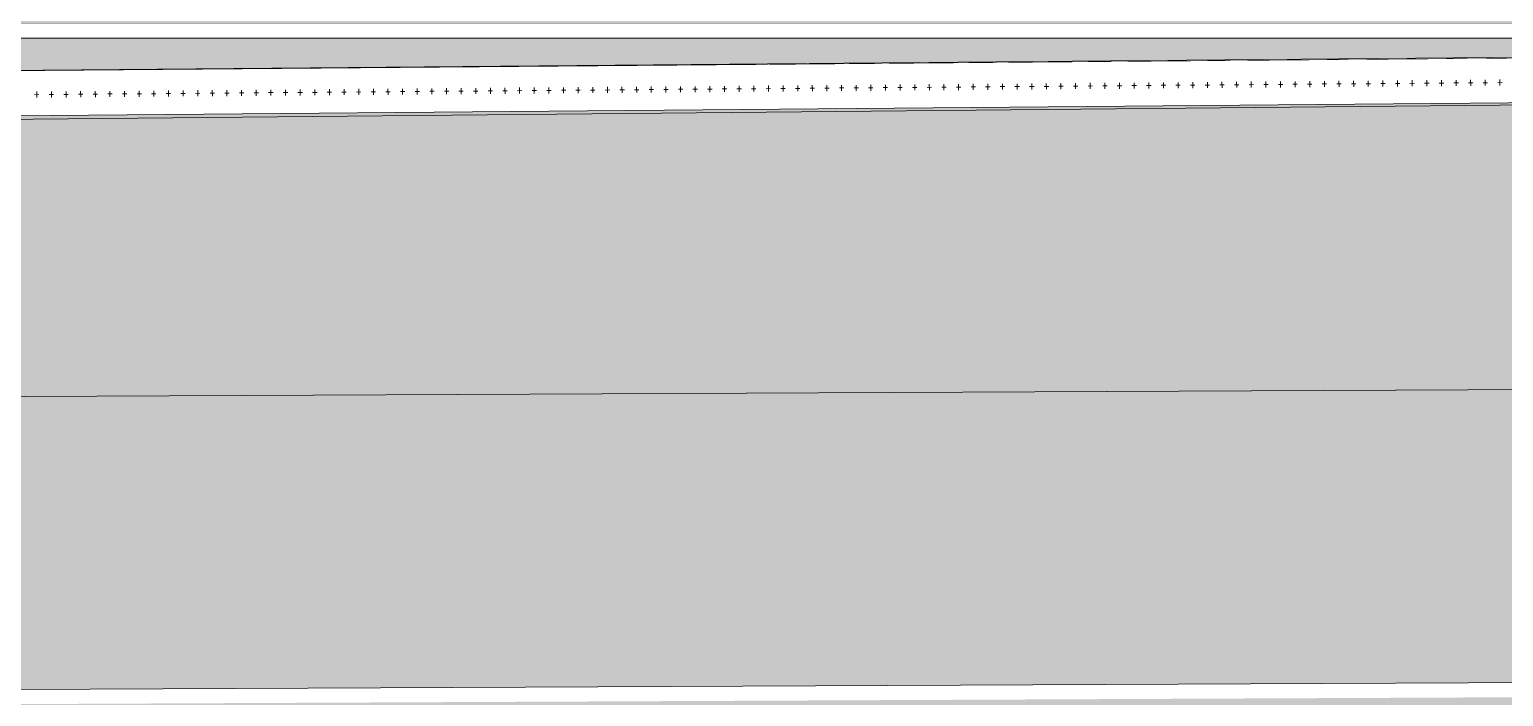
# Model space of a CAD drawing. Header units: millimetres. Extents: x 141848 to 1648660, y -821378 to -151356.
# Drawn here: x 225492 to 235542, y -275277 to -270728 of the extents above; entities that cross this region are included whole.
import ezdxf

# ---------------------------------------------------------------- set-up
doc = ezdxf.new("R2010")
doc.units = ezdxf.units.MM
doc.header["$MEASUREMENT"] = 0
doc.linetypes.add('Wipeout_Contour', pattern=[1000, 0, -1000])
for name, color, linetype in [('Divers - Dessin général', 7, 'Continuous'), ('Sols_ Dalles', 7, 'Continuous'), ('Structure - Murs extérieurs', 7, 'Continuous'), ('TopoAlt', 7, 'Continuous')]:
    doc.layers.add(name, color=color, linetype=linetype)

# ---------------------------------------------------------------- blocks, each defined once
blk = doc.blocks.new('Dalle_3_1', base_point=(227757, -270776))
at = {"linetype": 'Continuous', "lineweight": 0, "true_color": 0x90b349}
blk.add_hatch(color=55, dxfattribs=at).paths.add_polyline_path([(227757, -270776), (227730, -270776), (227752, -270786)])
at = {"color": 7, "linetype": 'Continuous', "lineweight": 5, "flags": 128}
blk.add_lwpolyline([(227757, -270776), (227730, -270776), (227752, -270786)], close=True, dxfattribs=at)
blk = doc.blocks.new('Dalle_4_1', base_point=(230490, -270776))
at = {"linetype": 'Continuous', "lineweight": 0, "true_color": 0x90b349}
blk.add_hatch(color=55, dxfattribs=at).paths.add_polyline_path([(230490, -270776), (230463, -270776), (230486, -270786)])
at = {"color": 7, "linetype": 'Continuous', "lineweight": 5, "flags": 128}
blk.add_lwpolyline([(230490, -270776), (230463, -270776), (230486, -270786)], close=True, dxfattribs=at)
blk = doc.blocks.new('Dalle_5_1', base_point=(233224, -270776))
at = {"linetype": 'Continuous', "lineweight": 0, "true_color": 0x90b349}
blk.add_hatch(color=55, dxfattribs=at).paths.add_polyline_path([(233224, -270776), (233197, -270776), (233219, -270786)])
at = {"color": 7, "linetype": 'Continuous', "lineweight": 5, "flags": 128}
blk.add_lwpolyline([(233224, -270776), (233197, -270776), (233219, -270786)], close=True, dxfattribs=at)
blk = doc.blocks.new('Dalle_13_1', base_point=(250538, -270787))
at = {"linetype": 'Continuous', "lineweight": 0, "true_color": 0x90b349}
blk.add_hatch(color=55, dxfattribs=at).paths.add_polyline_path([(250538, -270787), (220538, -270787), (220538, -273253), (250549, -273114), (250538, -271092), (250538, -271092, -0.001346), (250538, -271062), (250538, -271062)])
at = {"color": 7, "linetype": 'Continuous', "lineweight": 5, "flags": 128}
blk.add_lwpolyline([(250538, -270787), (220538, -270787), (220538, -273253), (250549, -273114), (250538, -271092), (250538, -271092, -0.001346), (250538, -271062), (250538, -271062)], format="xyb", close=True, dxfattribs=at)
blk = doc.blocks.new('Dalle_14_1', base_point=(217961, -273253))
at = {"layer": 'Sols_ Dalles', "linetype": 'Continuous', "lineweight": 0, "true_color": 0x2e271c}
blk.add_hatch(color=250, dxfattribs=at).paths.add_polyline_path([(217961, -273253, 0.415791), (219972, -275253), (252109, -275106, 0.414214), (254098, -273095), (254087, -271073, -0.001346), (254087, -271062), (253906, -271062), (253906, -267687), (253887, -267687), (253887, -265687), (250538, -265687), (250538, -270787), (250538, -271092), (250549, -273114), (220538, -273253), (220538, -270687), (220538, -265687), (219961, -265687, 0.258849), (218114, -267155, 0.098562), (217961, -267921)])
at = {"layer": 'Sols_ Dalles', "color": 250, "linetype": 'Continuous', "lineweight": 5, "true_color": 0x1f1f1f, "flags": 128}
blk.add_lwpolyline([(217961, -273253, 0.415791), (219972, -275253), (252109, -275106, 0.414214), (254098, -273095), (254087, -271073, -0.001346), (254087, -271062), (253906, -271062), (253906, -267687), (253887, -267687), (253887, -265687), (250538, -265687), (250538, -270787), (250538, -271092), (250549, -273114), (220538, -273253), (220538, -270687), (220538, -265687), (219961, -265687, 0.258849), (218114, -267155, 0.098562), (217961, -267921)], format="xyb", close=True, dxfattribs=at)
blk = doc.blocks.new('Mur_56_1', base_point=(218050, -271371))
at = {"color": 254, "linetype": 'Wipeout_Contour', "lineweight": 0, "ltscale": 1434044.950907383}
blk.add_wipeout([(218050, -271371), (250537, -271087), (250535, -270787), (218047, -271072)], dxfattribs=at).dxf.layer = 'TopoAlt'
at = {"layer": 'TopoAlt', "color": 190, "linetype": 'Continuous', "lineweight": 5, "true_color": 0x8002ff, "flags": 128}
for points in [[(250535, -270787), (218047, -271072)], [(218050, -271371), (250537, -271087)]]:
    blk.add_lwpolyline(points, dxfattribs=at)
blk = doc.blocks.new('Mur_61_1', base_point=(250538, -270787))
at = {"color": 254, "linetype": 'Wipeout_Contour', "lineweight": 0, "ltscale": 1436123.093929387}
blk.add_wipeout([(220638, -270787), (250438, -270787), (250438, -270687), (220638, -270687)], dxfattribs=at).dxf.layer = 'Structure - Murs extérieurs'
at = {"layer": 'Structure - Murs extérieurs', "color": 7, "linetype": 'Continuous', "lineweight": 5, "flags": 128}
blk.add_lwpolyline([(220538, -270787), (250538, -270787)], dxfattribs=at)
blk = doc.blocks.new('Mur_68_1', base_point=(219972, -275253))
at = {"color": 254, "linetype": 'Wipeout_Contour', "lineweight": 0, "ltscale": 1451160.509712916}
blk.add_wipeout([(219973, -275353), (252110, -275206), (252109, -275106), (219972, -275253)], dxfattribs=at).dxf.layer = 'Structure - Murs extérieurs'
at = {"layer": 'Structure - Murs extérieurs', "color": 7, "linetype": 'Continuous', "lineweight": 5, "flags": 128}
blk.add_lwpolyline([(252109, -275106), (219972, -275253)], dxfattribs=at)
blk = doc.blocks.new('Garde-corps_1_1')
at = {"color": 7, "linetype": 'Continuous', "lineweight": 5}
for p, q in [((227637, -271135), (227637, -271175)), ((227737, -271134), (227737, -271174)), ((227837, -271134), (227837, -271174)), ((227936, -271133), (227937, -271173)), ((228036, -271132), (228036, -271172)), ((228136, -271131), (228136, -271171)), ((228236, -271130), (228236, -271170)), ((228335, -271129), (228336, -271169)), ((228435, -271129), (228435, -271169)), ((228535, -271128), (228535, -271168)), ((228635, -271127), (228635, -271167)), ((228734, -271126), (228735, -271166)), ((228834, -271125), (228834, -271165)), ((228934, -271125), (228934, -271165)), ((229034, -271124), (229034, -271164)), ((229133, -271123), (229134, -271163)), ((229233, -271122), (229233, -271162)), ((229333, -271121), (229333, -271161)), ((229433, -271120), (229433, -271160)), ((229532, -271120), (229533, -271160)), ((229632, -271119), (229633, -271159)), ((229732, -271118), (229732, -271158)), ((229832, -271117), (229832, -271157)), ((229931, -271116), (229932, -271156)), ((230046, -271135), (230016, -271136)), ((230031, -271116), (230032, -271156)), ((230146, -271135), (230116, -271135)), ((230131, -271115), (230131, -271155)), ((230246, -271134), (230216, -271134)), ((230231, -271114), (230231, -271154)), ((230346, -271133), (230316, -271133)), ((230330, -271113), (230331, -271153)), ((230445, -271132), (230415, -271132)), ((230430, -271112), (230431, -271152)), ((230545, -271131), (230515, -271132)), ((230530, -271111), (230530, -271151)), ((230645, -271131), (230615, -271131)), ((230630, -271111), (230630, -271151)), ((230745, -271130), (230715, -271130)), ((230730, -271110), (230730, -271150)), ((230844, -271129), (230814, -271129)), ((230829, -271109), (230830, -271149)), ((230944, -271128), (230914, -271128)), ((230929, -271108), (230929, -271148)), ((231044, -271127), (231014, -271127)), ((231029, -271107), (231029, -271147)), ((231144, -271126), (231114, -271127)), ((231129, -271107), (231129, -271147)), ((231243, -271126), (231213, -271126)), ((231228, -271106), (231229, -271146)), ((231343, -271125), (231313, -271125)), ((231328, -271105), (231328, -271145)), ((231443, -271124), (231413, -271124)), ((231428, -271104), (231428, -271144)), ((231543, -271123), (231513, -271123)), ((231528, -271103), (231528, -271143)), ((231642, -271122), (231612, -271123)), ((231627, -271102), (231628, -271142)), ((231742, -271121), (231712, -271122)), ((231727, -271102), (231727, -271142)), ((231842, -271121), (231812, -271121)), ((231827, -271101), (231827, -271141)), ((231942, -271120), (231912, -271120)), ((231927, -271100), (231927, -271140)), ((232041, -271119), (232011, -271119)), ((232026, -271099), (232027, -271139)), ((232141, -271118), (232111, -271118)), ((232126, -271098), (232126, -271138)), ((232241, -271117), (232211, -271118)), ((232226, -271098), (232226, -271138)), ((232341, -271117), (232311, -271117)), ((232326, -271097), (232326, -271137)), ((232441, -271116), (232411, -271116)), ((232425, -271096), (232426, -271136)), ((232540, -271115), (232510, -271115)), ((232525, -271095), (232525, -271135)), ((232640, -271114), (232610, -271114)), ((232625, -271094), (232625, -271134)), ((232740, -271113), (232710, -271114)), ((232725, -271093), (232725, -271133)), ((232840, -271112), (232810, -271113)), ((232824, -271093), (232825, -271133)), ((232939, -271112), (232909, -271112)), ((232924, -271092), (232924, -271132)), ((233039, -271111), (233009, -271111)), ((233024, -271091), (233024, -271131)), ((233139, -271110), (233109, -271110)), ((233124, -271090), (233124, -271130)), ((233239, -271109), (233209, -271109)), ((233223, -271089), (233224, -271129)), ((233338, -271108), (233308, -271109)), ((233323, -271089), (233323, -271129)), ((233438, -271108), (233408, -271108)), ((233423, -271088), (233423, -271128)), ((233538, -271107), (233508, -271107)), ((233523, -271087), (233523, -271127)), ((233638, -271106), (233608, -271106)), ((233622, -271086), (233623, -271126)), ((233737, -271105), (233707, -271105)), ((233722, -271085), (233723, -271125)), ((233837, -271104), (233807, -271105)), ((233822, -271084), (233822, -271124)), ((233937, -271103), (233907, -271104)), ((233922, -271084), (233922, -271124)), ((234037, -271103), (234007, -271103)), ((234021, -271083), (234022, -271123)), ((234136, -271102), (234106, -271102)), ((234121, -271082), (234122, -271122)), ((234236, -271101), (234206, -271101)), ((234221, -271081), (234221, -271121)), ((234336, -271100), (234306, -271100)), ((234321, -271080), (234321, -271120)), ((234436, -271099), (234406, -271100)), ((234420, -271079), (234421, -271119)), ((234535, -271099), (234505, -271099)), ((234520, -271079), (234521, -271119)), ((234635, -271098), (234605, -271098)), ((234620, -271078), (234620, -271118)), ((234735, -271097), (234705, -271097)), ((234720, -271077), (234720, -271117)), ((234835, -271096), (234805, -271096)), ((234819, -271076), (234820, -271116)), ((234934, -271095), (234904, -271096)), ((234919, -271075), (234920, -271115)), ((235034, -271094), (235004, -271095)), ((235019, -271075), (235019, -271115)), ((235134, -271094), (235104, -271094)), ((235119, -271074), (235119, -271114)), ((235234, -271093), (235204, -271093)), ((235219, -271073), (235219, -271113)), ((235333, -271092), (235303, -271092)), ((235318, -271072), (235319, -271112)), ((235433, -271091), (235403, -271091)), ((235418, -271071), (235418, -271111)), ((235533, -271090), (235503, -271091)), ((235518, -271070), (235518, -271110)), ((225557, -271172), (225527, -271173)), ((225542, -271152), (225543, -271192)), ((225657, -271171), (225627, -271172)), ((225642, -271152), (225642, -271192)), ((225757, -271171), (225727, -271171)), ((225742, -271151), (225742, -271191)), ((225857, -271170), (225827, -271170)), ((225841, -271150), (225842, -271190)), ((225956, -271169), (225926, -271169)), ((225941, -271149), (225942, -271189)), ((226056, -271168), (226026, -271168)), ((226041, -271148), (226041, -271188)), ((226156, -271167), (226126, -271168)), ((226141, -271148), (226141, -271188)), ((226256, -271167), (226226, -271167)), ((226240, -271147), (226241, -271187)), ((226355, -271166), (226325, -271166)), ((226340, -271146), (226341, -271186)), ((226455, -271165), (226425, -271165)), ((226440, -271145), (226440, -271185)), ((226555, -271164), (226525, -271164)), ((226540, -271144), (226540, -271184)), ((226655, -271163), (226625, -271164)), ((226640, -271143), (226640, -271183)), ((226754, -271162), (226724, -271163)), ((226739, -271143), (226740, -271183)), ((226854, -271162), (226824, -271162)), ((226839, -271142), (226839, -271182)), ((226954, -271161), (226924, -271161)), ((226939, -271141), (226939, -271181)), ((227054, -271160), (227024, -271160)), ((227039, -271140), (227039, -271180)), ((227153, -271159), (227123, -271159)), ((227138, -271139), (227139, -271179)), ((227253, -271158), (227223, -271159)), ((227238, -271139), (227238, -271178)), ((227353, -271158), (227323, -271158)), ((227338, -271138), (227338, -271178)), ((227453, -271157), (227423, -271157)), ((227438, -271137), (227438, -271177)), ((227552, -271156), (227522, -271156)), ((227537, -271136), (227538, -271176)), ((227652, -271155), (227622, -271155)), ((227752, -271154), (227722, -271155)), ((227852, -271153), (227822, -271154)), ((227951, -271153), (227922, -271153)), ((228051, -271152), (228021, -271152)), ((228151, -271151), (228121, -271151)), ((228251, -271150), (228221, -271150)), ((228351, -271149), (228321, -271150)), ((228450, -271149), (228420, -271149)), ((228550, -271148), (228520, -271148)), ((228650, -271147), (228620, -271147)), ((228750, -271146), (228720, -271146)), ((228849, -271145), (228819, -271146)), ((228949, -271144), (228919, -271145)), ((229049, -271144), (229019, -271144)), ((229149, -271143), (229119, -271143)), ((229248, -271142), (229218, -271142)), ((229348, -271141), (229318, -271141)), ((229448, -271140), (229418, -271141)), ((229548, -271140), (229518, -271140)), ((229647, -271139), (229617, -271139)), ((229747, -271138), (229717, -271138)), ((229847, -271137), (229817, -271137)), ((229947, -271136), (229917, -271136))]:
    blk.add_line(p, q, dxfattribs=at)
blk = doc.blocks.new('Garde-corps_3_1')
at = {"color": 7, "linetype": 'Continuous', "lineweight": 5}
for p, q in [((227637, -271135), (227637, -271175)), ((227737, -271134), (227737, -271174)), ((227837, -271134), (227837, -271174)), ((227936, -271133), (227937, -271173)), ((228036, -271132), (228036, -271172)), ((228136, -271131), (228136, -271171)), ((228236, -271130), (228236, -271170)), ((228335, -271129), (228336, -271169)), ((228435, -271129), (228435, -271169)), ((228535, -271128), (228535, -271168)), ((228635, -271127), (228635, -271167)), ((228734, -271126), (228735, -271166)), ((228834, -271125), (228834, -271165)), ((228934, -271125), (228934, -271165)), ((229034, -271124), (229034, -271164)), ((229133, -271123), (229134, -271163)), ((229233, -271122), (229233, -271162)), ((229333, -271121), (229333, -271161)), ((229433, -271120), (229433, -271160)), ((229532, -271120), (229533, -271160)), ((229632, -271119), (229633, -271159)), ((229732, -271118), (229732, -271158)), ((229832, -271117), (229832, -271157)), ((229931, -271116), (229932, -271156)), ((230046, -271135), (230016, -271136)), ((230031, -271116), (230032, -271156)), ((230146, -271135), (230116, -271135)), ((230131, -271115), (230131, -271155)), ((230246, -271134), (230216, -271134)), ((230231, -271114), (230231, -271154)), ((230346, -271133), (230316, -271133)), ((230330, -271113), (230331, -271153)), ((230445, -271132), (230415, -271132)), ((230430, -271112), (230431, -271152)), ((230545, -271131), (230515, -271132)), ((230530, -271111), (230530, -271151)), ((230645, -271131), (230615, -271131)), ((230630, -271111), (230630, -271151)), ((230745, -271130), (230715, -271130)), ((230730, -271110), (230730, -271150)), ((230844, -271129), (230814, -271129)), ((230829, -271109), (230830, -271149)), ((230944, -271128), (230914, -271128)), ((230929, -271108), (230929, -271148)), ((231044, -271127), (231014, -271127)), ((231029, -271107), (231029, -271147)), ((231144, -271126), (231114, -271127)), ((231129, -271107), (231129, -271147)), ((231243, -271126), (231213, -271126)), ((231228, -271106), (231229, -271146)), ((231343, -271125), (231313, -271125)), ((231328, -271105), (231328, -271145)), ((231443, -271124), (231413, -271124)), ((231428, -271104), (231428, -271144)), ((231543, -271123), (231513, -271123)), ((231528, -271103), (231528, -271143)), ((231642, -271122), (231612, -271123)), ((231627, -271102), (231628, -271142)), ((231742, -271121), (231712, -271122)), ((231727, -271102), (231727, -271142)), ((231842, -271121), (231812, -271121)), ((231827, -271101), (231827, -271141)), ((231942, -271120), (231912, -271120)), ((231927, -271100), (231927, -271140)), ((232041, -271119), (232011, -271119)), ((232026, -271099), (232027, -271139)), ((232141, -271118), (232111, -271118)), ((232126, -271098), (232126, -271138)), ((232241, -271117), (232211, -271118)), ((232226, -271098), (232226, -271138)), ((232341, -271117), (232311, -271117)), ((232326, -271097), (232326, -271137)), ((232441, -271116), (232411, -271116)), ((232425, -271096), (232426, -271136)), ((232540, -271115), (232510, -271115)), ((232525, -271095), (232525, -271135)), ((232640, -271114), (232610, -271114)), ((232625, -271094), (232625, -271134)), ((232740, -271113), (232710, -271114)), ((232725, -271093), (232725, -271133)), ((232840, -271112), (232810, -271113)), ((232824, -271093), (232825, -271133)), ((232939, -271112), (232909, -271112)), ((232924, -271092), (232924, -271132)), ((233039, -271111), (233009, -271111)), ((233024, -271091), (233024, -271131)), ((233139, -271110), (233109, -271110)), ((233124, -271090), (233124, -271130)), ((233239, -271109), (233209, -271109)), ((233223, -271089), (233224, -271129)), ((233338, -271108), (233308, -271109)), ((233323, -271089), (233323, -271129)), ((233438, -271108), (233408, -271108)), ((233423, -271088), (233423, -271128)), ((233538, -271107), (233508, -271107)), ((233523, -271087), (233523, -271127)), ((233638, -271106), (233608, -271106)), ((233622, -271086), (233623, -271126)), ((233737, -271105), (233707, -271105)), ((233722, -271085), (233723, -271125)), ((233837, -271104), (233807, -271105)), ((233822, -271084), (233822, -271124)), ((233937, -271103), (233907, -271104)), ((233922, -271084), (233922, -271124)), ((234037, -271103), (234007, -271103)), ((234021, -271083), (234022, -271123)), ((234136, -271102), (234106, -271102)), ((234121, -271082), (234122, -271122)), ((234236, -271101), (234206, -271101)), ((234221, -271081), (234221, -271121)), ((234336, -271100), (234306, -271100)), ((234321, -271080), (234321, -271120)), ((234436, -271099), (234406, -271100)), ((234420, -271079), (234421, -271119)), ((234535, -271099), (234505, -271099)), ((234520, -271079), (234521, -271119)), ((234635, -271098), (234605, -271098)), ((234620, -271078), (234620, -271118)), ((234735, -271097), (234705, -271097)), ((234720, -271077), (234720, -271117)), ((234835, -271096), (234805, -271096)), ((234819, -271076), (234820, -271116)), ((234934, -271095), (234904, -271096)), ((234919, -271075), (234920, -271115)), ((235034, -271094), (235004, -271095)), ((235019, -271075), (235019, -271115)), ((235134, -271094), (235104, -271094)), ((235119, -271074), (235119, -271114)), ((235234, -271093), (235204, -271093)), ((235219, -271073), (235219, -271113)), ((235333, -271092), (235303, -271092)), ((235318, -271072), (235319, -271112)), ((235433, -271091), (235403, -271091)), ((235418, -271071), (235418, -271111)), ((235533, -271090), (235503, -271091)), ((235518, -271070), (235518, -271110)), ((225557, -271172), (225527, -271173)), ((225542, -271152), (225543, -271192)), ((225657, -271171), (225627, -271172)), ((225642, -271152), (225642, -271192)), ((225757, -271171), (225727, -271171)), ((225742, -271151), (225742, -271191)), ((225857, -271170), (225827, -271170)), ((225841, -271150), (225842, -271190)), ((225956, -271169), (225926, -271169)), ((225941, -271149), (225942, -271189)), ((226056, -271168), (226026, -271168)), ((226041, -271148), (226041, -271188)), ((226156, -271167), (226126, -271168)), ((226141, -271148), (226141, -271188)), ((226256, -271167), (226226, -271167)), ((226240, -271147), (226241, -271187)), ((226355, -271166), (226325, -271166)), ((226340, -271146), (226341, -271186)), ((226455, -271165), (226425, -271165)), ((226440, -271145), (226440, -271185)), ((226555, -271164), (226525, -271164)), ((226540, -271144), (226540, -271184)), ((226655, -271163), (226625, -271164)), ((226640, -271143), (226640, -271183)), ((226754, -271162), (226724, -271163)), ((226739, -271143), (226740, -271183)), ((226854, -271162), (226824, -271162)), ((226839, -271142), (226839, -271182)), ((226954, -271161), (226924, -271161)), ((226939, -271141), (226939, -271181)), ((227054, -271160), (227024, -271160)), ((227039, -271140), (227039, -271180)), ((227153, -271159), (227123, -271159)), ((227138, -271139), (227139, -271179)), ((227253, -271158), (227223, -271159)), ((227238, -271139), (227238, -271178)), ((227353, -271158), (227323, -271158)), ((227338, -271138), (227338, -271178)), ((227453, -271157), (227423, -271157)), ((227438, -271137), (227438, -271177)), ((227552, -271156), (227522, -271156)), ((227537, -271136), (227538, -271176)), ((227652, -271155), (227622, -271155)), ((227752, -271154), (227722, -271155)), ((227852, -271153), (227822, -271154)), ((227951, -271153), (227922, -271153)), ((228051, -271152), (228021, -271152)), ((228151, -271151), (228121, -271151)), ((228251, -271150), (228221, -271150)), ((228351, -271149), (228321, -271150)), ((228450, -271149), (228420, -271149)), ((228550, -271148), (228520, -271148)), ((228650, -271147), (228620, -271147)), ((228750, -271146), (228720, -271146)), ((228849, -271145), (228819, -271146)), ((228949, -271144), (228919, -271145)), ((229049, -271144), (229019, -271144)), ((229149, -271143), (229119, -271143)), ((229248, -271142), (229218, -271142)), ((229348, -271141), (229318, -271141)), ((229448, -271140), (229418, -271141)), ((229548, -271140), (229518, -271140)), ((229647, -271139), (229617, -271139)), ((229747, -271138), (229717, -271138)), ((229847, -271137), (229817, -271137)), ((229947, -271136), (229917, -271136))]:
    blk.add_line(p, q, dxfattribs=at)

msp = doc.modelspace()

# ---------------------------------------------------------------- hatches: boundary and pattern name
at = {"linetype": 'Continuous', "lineweight": 0, "true_color": 0x6f6f6f}
h = msp.add_hatch(color=8, dxfattribs=at)
h.paths.add_polyline_path([(141848.442, -295062.571), (269220.821, -293826.868), (269220.821, -270902.734), (268763.049, -270902.734), (254213.6, -271040.575), (254213.6, -163437.635), (153156.2, -163437.635), (153156.2, -271040.575), (153182.962, -271040.57), (153183.146, -272000.514, -0.409427364), (149183.681, -275935.042), (141848.442, -275935.042)])
h.paths.add_polyline_path([(158435.584, -260639.953), (155145.584, -260639.953), (155145.584, -248364.953), (155145.584, -243089.974), (155145.584, -242189.974), (158435.584, -242189.974)], flags=0)
h.paths.add_polyline_path([(161503.433, -171995.57), (161503.433, -193810.571), (161503.433, -230015.57), (161503.433, -260810.571), (196775.042, -260810.571), (196775.042, -222495.57), (186955.542, -222495.57), (186955.542, -218295.57), (196754.55, -218295.57), (196754.55, -208495.57), (196754.55, -204495.57), (193355.542, -204495.57), (193355.542, -195161.535), (195576.034, -195161.535), (195576.034, -189810.571), (217850.068, -189810.571), (217850.068, -262266.885), (245610.045, -262266.885), (245610.045, -253395.571), (245626.034, -253395.571), (246426.034, -253395.571), (247826.034, -253395.571), (247826.034, -248005.571), (247826.034, -246605.571), (245626.034, -246605.571), (245610.045, -246605.571), (245610.045, -171995.57), (212806.28, -171995.57)], flags=0)
h.paths.add_polyline_path([(162737.042, -269433.913, -0.09031866), (162858.773, -268727.623, -0.201448728), (163912.639, -267592.74, -0.104211445), (164718.006, -267415.055), (165317.979, -267409.371, -0.104044608), (166125.354, -267571.244, -0.238255457), (167284.257, -268953.318, -0.055188622), (167336.836, -269390.334), (167338.931, -269611.438), (167351.046, -270890.267), (167092.583, -271892.761, -0.267949192), (165370.083, -272909.124), (164770.11, -272914.808, -0.193717464), (163379.252, -272370.185, -0.070568756), (163028.663, -271931.262, -0.131652498), (162751.253, -270933.845)], flags=0)
h.paths.add_polyline_path([(175327.752, -275599.002, -0.415791099), (173316.986, -273599.031), (173316.986, -273452.052), (173330.488, -267377.824, -0.380556701), (175316.986, -265609.826), (175394.714, -265609.826), (175394.714, -270609.826), (190394.714, -270609.826), (190394.714, -265609.826), (195356.191, -265609.826, -0.414213562), (196856.191, -267109.826), (196856.191, -273660.699, -0.345501612), (195137.285, -275433.432)], flags=0)
h.paths.add_polyline_path([(205510.093, -271504.083, -0.134473934), (205230.948, -270484.937), (205230.948, -268984.937, -0.414213562), (207230.948, -266984.937), (207830.948, -266984.937, -0.414213562), (209830.948, -268984.937), (209830.948, -270484.937, -0.128820346), (209574.03, -271465.581, -0.270936291), (207830.948, -272484.937), (207230.948, -272484.937, -0.264979997)], flags=0)
h.paths.add_polyline_path([(217862.687, -273329.325), (217869.949, -267730.336, -0.098561509), (218100.718, -266943.721), (218117.681, -266951.545, -0.258849002), (219955.479, -265605.827), (219953.141, -265587.294), (220637.569, -265587.294), (220637.569, -265687.294), (220637.569, -270687.294), (250537.569, -270687.294), (250537.569, -265687.294), (252208.004, -265687.294), (254186.294, -265687.294), (254186.294, -267687.294), (254186.294, -271062.255, 0.001345761), (254186.323, -271073.021), (254197.209, -273095.233, -0.414213562), (252208.004, -275105.97), (243484.534, -275105.97, -0.005188955), (243431.438, -275116.103), (235447.992, -275196.191), (220071.012, -275253.24, -0.386553331), (217873.089, -273475.385, -0.025189219)], flags=0)
at = {"linetype": 'Continuous', "lineweight": 0, "true_color": 0x90b349}
msp.add_hatch(color=55, dxfattribs=at).paths.add_polyline_path([(250537.569, -270787.354), (220537.569, -270787.354), (220537.569, -273253.269), (250548.615, -273114.341), (250537.729, -271092.129), (250537.664, -271092.129, -0.001345761), (250537.583, -271062.255), (250537.569, -271062.255)])
at = {"layer": 'Sols_ Dalles', "linetype": 'Continuous', "lineweight": 0, "true_color": 0x2e271c}
h = msp.add_hatch(color=250, dxfattribs=at)
edge = h.paths.add_edge_path()
edge.add_arc((219961.309, -273253.269), 2000, 180, 270.3084255)
edge.add_line((219972.076, -275253.24), (252109.067, -275105.97))
edge.add_arc((252098.301, -273105.999), 2000, 270.3084255, 360.3084255)
edge.add_line((254098.272, -273095.233), (254087.386, -271073.021))
edge.add_arc((256087.357, -271062.255), 2000, 180, 180.3084255, ccw=False)
edge.add_line((254087.357, -271062.255), (254087.357, -267687.294))
edge.add_line((254087.357, -267687.294), (254087.357, -265687.294))
edge.add_line((254087.357, -265687.294), (250537.569, -265687.294))
edge.add_line((250537.569, -265687.294), (250537.569, -270787.292))
edge.add_line((250537.569, -270787.292), (250537.729, -271092.129))
edge.add_line((250537.729, -271092.129), (250548.615, -273114.341))
edge.add_line((250548.615, -273114.341), (220537.569, -273253.269))
edge.add_line((220537.569, -273253.269), (220537.569, -270687.294))
edge.add_line((220537.569, -270687.294), (220537.569, -265687.294))
edge.add_line((220537.569, -265687.294), (219961.309, -265687.294))
edge.add_arc((220359.867, -268085.851), 2431.445, 99.4343738, 157.4840624)
edge.add_arc((219961.309, -267920.633), 2000, 157.4840624, 180)
edge.add_line((217961.309, -267920.633), (217961.309, -273253.269))

# ---------------------------------------------------------------- linework, layer by layer
at = {"color": 9, "linetype": 'Continuous', "lineweight": 5}
msp.add_lwpolyline([(217873.089, -273475.385, 0.386553331), (220071.012, -275253.24), (235447.992, -275196.191), (243431.438, -275116.103, 0.005188955), (243484.534, -275105.97), (252208.004, -275105.97, 0.414213562), (254197.209, -273095.233), (254186.323, -271073.021, -0.001345761), (254186.294, -271062.255), (254186.294, -267687.294), (254186.294, -265687.294), (252208.004, -265687.294), (250537.569, -265687.294), (250537.569, -270687.294), (220637.569, -270687.294), (220637.569, -265687.294), (220637.569, -265587.294), (219953.141, -265587.294), (219955.479, -265605.827, 0.258849002), (218117.681, -266951.545), (218100.718, -266943.721, 0.098561509), (217869.949, -267730.336), (217862.687, -273329.325, 0.025189219)], format="xyb", close=True, dxfattribs=at)
at = {"color": 7, "linetype": 'Continuous', "lineweight": 5}
msp.add_lwpolyline([(250537.569, -270787.354), (220537.569, -270787.354), (220537.569, -273253.269), (250548.615, -273114.341), (250537.729, -271092.129), (250537.664, -271092.129, -0.001345761), (250537.583, -271062.255), (250537.569, -271062.255)], format="xyb", close=True, dxfattribs=at)
at = {"color": 253, "linetype": 'Continuous', "lineweight": 5, "true_color": 0x9f9f9f, "flags": 128}
msp.add_lwpolyline([(250548.615, -273114.341), (220537.569, -273253.269)], dxfattribs=at)
at = {"layer": 'Sols_ Dalles', "color": 7, "linetype": 'Continuous', "lineweight": 5, "flags": 128}
msp.add_lwpolyline([(217961.309, -273253.269, 0.415791099), (219972.076, -275253.24), (252109.067, -275105.97, 0.414213562), (254098.272, -273095.233), (254087.386, -271073.021, -0.001345761), (254087.357, -271062.255), (254087.357, -267687.294), (254087.357, -265687.294), (250537.569, -265687.294), (250537.569, -270787.292), (250537.729, -271092.129), (250548.615, -273114.341), (220537.569, -273253.269), (220537.569, -270687.294), (220537.569, -265687.294), (219961.309, -265687.294, 0.258848905), (218113.763, -267154.752, 0.098561619), (217961.309, -267920.633)], format="xyb", close=True, dxfattribs=at)
at = {"layer": 'Sols_ Dalles', "color": 250, "linetype": 'Continuous', "lineweight": 5, "true_color": 0x1f1f1f}
msp.add_lwpolyline([(217961.309, -273253.269, 0.415791099), (219972.076, -275253.24), (252109.067, -275105.97, 0.414213562), (254098.272, -273095.233), (254087.386, -271073.021, -0.001345761), (254087.357, -271062.255), (254087.357, -267687.294), (254087.357, -265687.294), (250537.569, -265687.294), (250537.569, -270787.292), (250537.729, -271092.129), (250548.615, -273114.341), (220537.569, -273253.269), (220537.569, -270687.294), (220537.569, -265687.294), (219961.309, -265687.294, 0.258848905), (218113.763, -267154.752, 0.098561619), (217961.309, -267920.633)], format="xyb", close=True, dxfattribs=at)

# ---------------------------------------------------------------- block references
at = {"color": 7, "linetype": 'Continuous', "lineweight": 5}
for name, p in [('Dalle_13_1', (250537.569, -270787.354)), ('Dalle_3_1', (227756.668, -270775.936)), ('Dalle_4_1', (230490.192, -270775.936)), ('Dalle_5_1', (233223.717, -270775.936))]:
    msp.add_blockref(name, p, dxfattribs=at)
at = {"layer": 'Sols_ Dalles', "color": 250, "linetype": 'Continuous', "lineweight": 5, "true_color": 0x1f1f1f}
msp.add_blockref('Dalle_14_1', (217961.309, -273253.269), dxfattribs=at)

# ---------------------------------------------------------------- next in the draw order: block references
at = {"layer": 'Structure - Murs extérieurs', "color": 211, "lineweight": 5, "true_color": 0xfe55ff}
msp.add_blockref('Mur_68_1', (219972.076, -275253.24), dxfattribs=at)
at = {"layer": 'TopoAlt', "color": 211, "lineweight": 5, "true_color": 0xfe55ff}
msp.add_blockref('Mur_56_1', (218049.581, -271371.493), dxfattribs=at)

# ---------------------------------------------------------------- next in the draw order: linework, layer by layer
at = {"layer": 'Structure - Murs extérieurs', "color": 7, "linetype": 'Continuous', "lineweight": 5}
msp.add_lwpolyline([(252109.067, -275105.97), (219972.076, -275253.24)], dxfattribs=at)

# ---------------------------------------------------------------- next in the draw order: block references
at = {"layer": 'Structure - Murs extérieurs', "color": 211, "lineweight": 5, "true_color": 0xfe55ff}
msp.add_blockref('Mur_61_1', (250537.569, -270787.292), dxfattribs=at)

# ---------------------------------------------------------------- next in the draw order: linework, layer by layer
at = {"layer": 'Structure - Murs extérieurs', "color": 7, "linetype": 'Continuous', "lineweight": 5}
msp.add_lwpolyline([(220537.569, -270787.292), (250537.569, -270787.292)], dxfattribs=at)
at = {"layer": 'TopoAlt', "color": 190, "linetype": 'Continuous', "lineweight": 5, "true_color": 0x8002ff}
msp.add_lwpolyline([(253886.348, -270769.248), (218046.957, -271071.504)], dxfattribs=at)

# ---------------------------------------------------------------- next in the draw order: wipeouts: each hides what was drawn before it
at = {"color": 254, "linetype": 'Wipeout_Contour', "lineweight": 0, "ltscale": 1438589.353908819}
msp.add_wipeout([(253886.348, -270769.248), (218046.952, -271070.502), (218048.617, -271379.892), (253886.294, -271069.253)], dxfattribs=at).dxf.layer = 'TopoAlt'

# ---------------------------------------------------------------- next in the draw order: linework, layer by layer
at = {"color": 253, "linetype": 'Continuous', "lineweight": 5, "true_color": 0x9f9f9f, "flags": 128}
msp.add_lwpolyline([(250537.569, -265687.294), (250537.569, -271062.255), (250537.583, -271062.255, 0.001345761), (250537.664, -271092.129), (250537.729, -271092.129), (250548.615, -273114.341), (220537.569, -273253.269), (220537.569, -265687.294)], format="xyb", dxfattribs=at)
at = {"layer": 'Divers - Dessin général', "color": 14, "linetype": 'Continuous', "lineweight": 5, "true_color": 0x990000}
msp.add_lwpolyline([(254205.676, -163437.635), (254186.294, -271067.638), (152856.388, -272027.634), (152839.018, -197317.635), (152835.676, -163437.635)], close=True, dxfattribs=at)
at = {"layer": 'Structure - Murs extérieurs', "color": 7, "linetype": 'Continuous', "lineweight": 5, "flags": 128}
msp.add_lwpolyline([(252109.067, -275105.97), (219972.076, -275253.24, -0.415791099), (217961.309, -273253.269), (217961.309, -267920.633, -0.098561619), (218113.763, -267154.752, -0.258848904), (219961.309, -265687.294), (220537.569, -265687.294), (220537.569, -270687.292), (220537.569, -270787.292), (220637.569, -270787.292), (250437.569, -270787.292)], format="xyb", dxfattribs=at)
at = {"layer": 'TopoAlt', "color": 7, "linetype": 'Continuous', "lineweight": 5, "flags": 128}
msp.add_lwpolyline([(253886.348, -270769.248), (218046.952, -271070.502), (218048.617, -271379.892), (253886.294, -271069.253)], close=True, dxfattribs=at)

# ---------------------------------------------------------------- next in the draw order: block references
at = {"color": 7, "linetype": 'Continuous', "lineweight": 5}
for name in ['Garde-corps_1_1', 'Garde-corps_3_1']:
    msp.add_blockref(name, (0, 0), dxfattribs=at)

doc.saveas('drawing.dxf')
